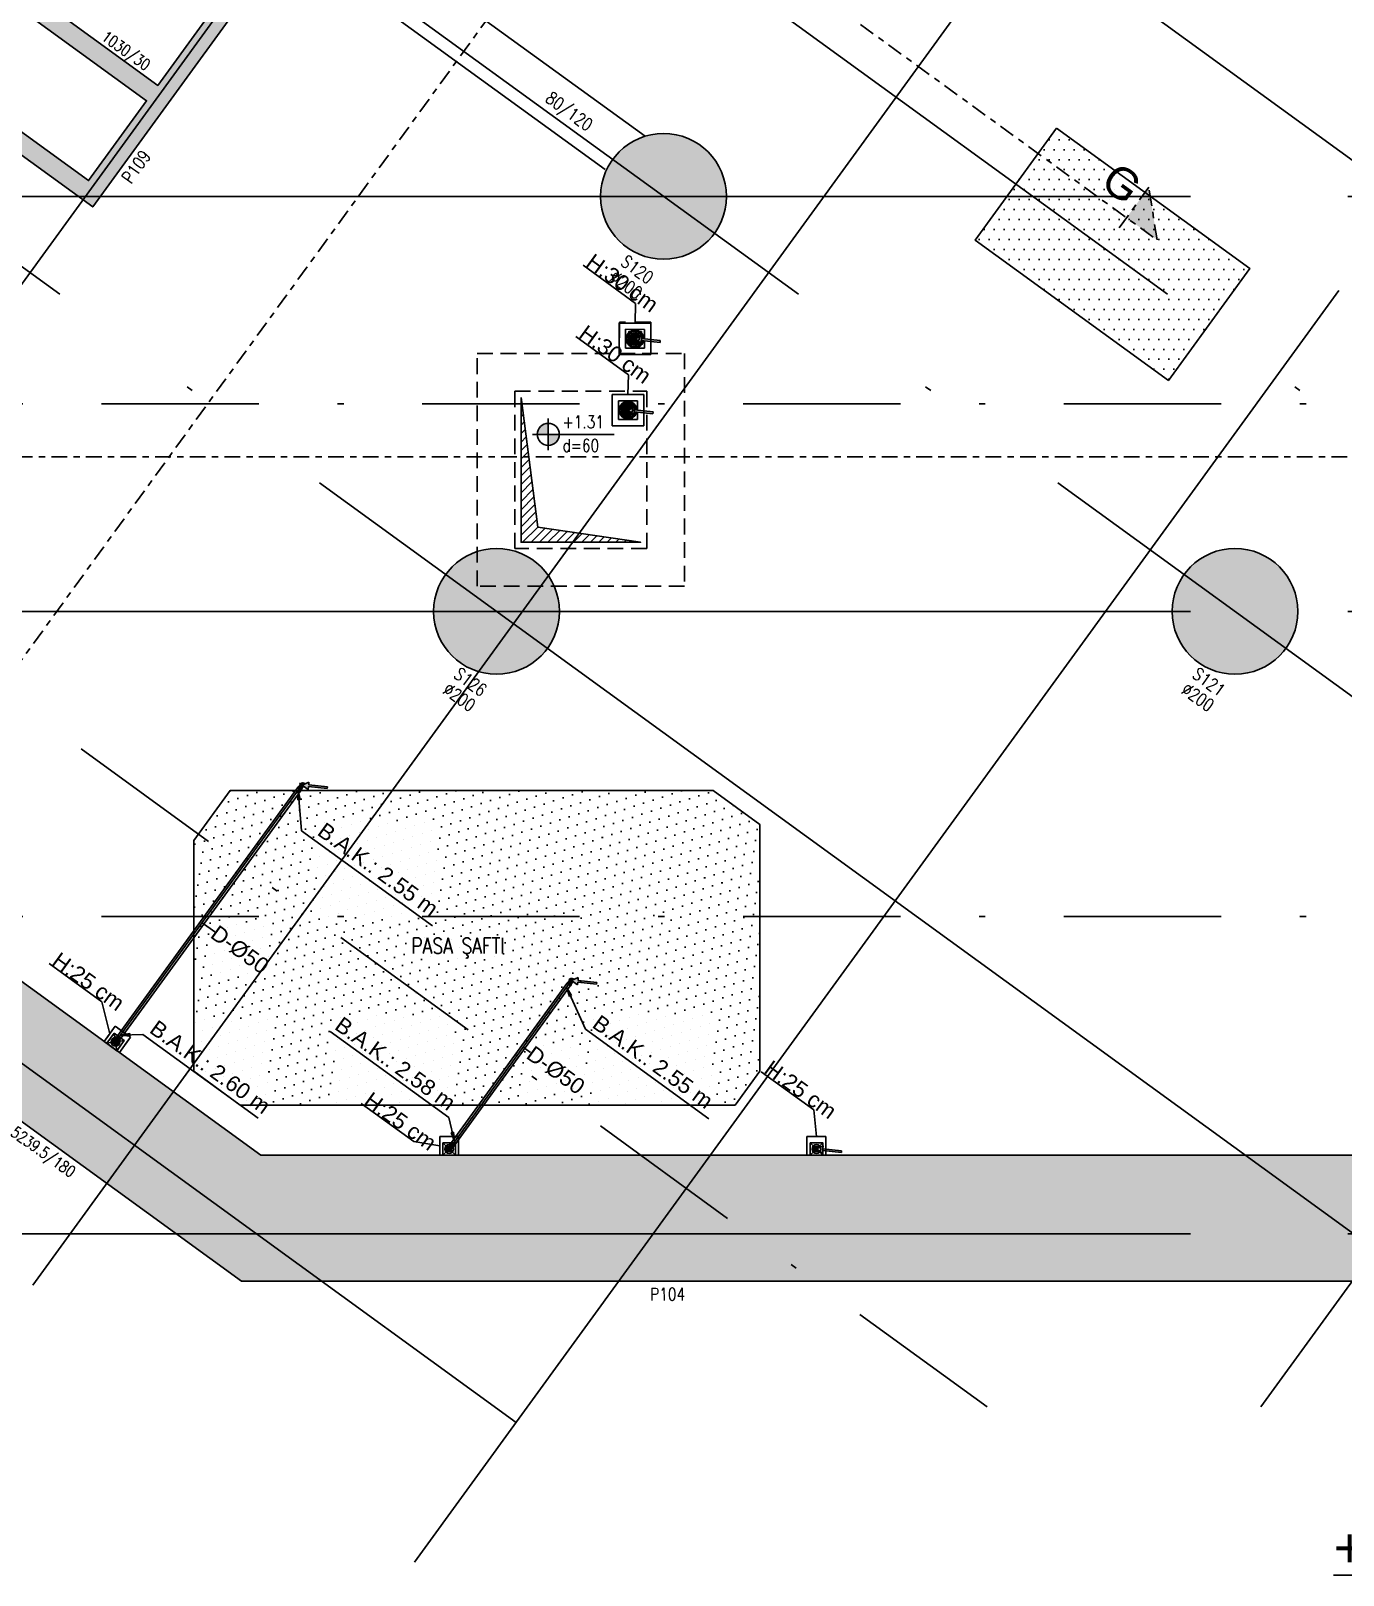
# Model space of a CAD drawing. Header units: millimetres. Extents: x 400408 to 401363, y 4543987 to 4544157.
# Drawn here: x 401027.44 to 401048.3, y 4544085.12 to 4544109.68 of the extents above; entities that cross this region are included whole.
import ezdxf
from ezdxf.enums import TextEntityAlignment as Align

# ---------------------------------------------------------------- set-up
doc = ezdxf.new("R2010")
doc.units = ezdxf.units.MM
for name, pattern in [('AKS', [3, 2.5, -0.25, 0, -0.25]), ('CENTER', [2, 1.25, -0.25, 0.25, -0.25]), ('CIZGI', [0.4, 0.25, -0.15]), ('CONTINU', [0]), ('DASHDOT2', [0.5, 0.25, -0.125, 0, -0.125]), ('HIDDEN', [0.375, 0.25, -0.125])]:
    doc.linetypes.add(name, pattern=pattern)
for name, color, linetype in [('aks prota', 2, 'AKS'), ('altlık_PROTA', 8, 'Continuous'), ('boşluk prota', 2, 'Continuous'), ('boşluk taraması prota', 252, 'Continuous'), ('kesit tarama prota', 252, 'Continuous'), ('kiriş boyutu prota', 6, 'Continuous'), ('kiriş prota', 6, 'Continuous'), ('kolon prota', 1, 'Continuous'), ('kolon tarama prota', 252, 'Continuous'), ('lkolon prota', 4, 'Continuous'), ('lperde prota', 4, 'Continuous'), ('not yazısı prota', 6, 'Continuous'), ('perde prota', 1, 'Continuous'), ('PRT-AL-TUNEL_EKSENI', 14, 'DASHDOT2'), ('PRT-MI-a_fit_drainage', 10, 'Continuous'), ('skesit prota', 7, 'Continuous'), ('st-s_kolon tarama', 252, 'Continuous'), ('st-s_level (kot)', 6, 'Continuous'), ('st-s_levelmark (kot işareti)', 4, 'Continuous'), ('temel prota', 6, 'Continuous'), ('tkesit prota', 7, 'Continuous'), ('tkolon prota', 6, 'Continuous'), ('tperde prota', 6, 'Continuous'), ('tplan prota', 7, 'Continuous')]:
    doc.layers.add(name, color=color, linetype=linetype)
doc.styles.add('AKS', font='romanstw.shx', dxfattribs={"height": 25})
doc.styles.add('Arial', font='Arial.ttf')
doc.styles.add('OLCU', font='romanstw.shx')
doc.styles.add('TKIRIS', font='romanstw.shx')
doc.styles.add('tkolon', font='romanstw.shx')

# ---------------------------------------------------------------- blocks, each defined once
blk = doc.blocks.new('MEKANİK+2.81')
at = {"layer": 'altlık_PROTA'}
for points in [[(49953, -47054), (50050, -47054), (50028, -47016), (50287, -46866), (50272, -46840), (50013, -46990), (49991, -46951), (49932, -47054)], [(50529, -48038), (50627, -48038), (50605, -48000), (50863, -47850), (50848, -47824), (50590, -47974), (50568, -47936), (50509, -48038)], [(49843, -55905), (49941, -55905), (49919, -55867), (50178, -55718), (50163, -55692), (49904, -55841), (49882, -55803), (49823, -55905)], [(55136, -55905), (55233, -55905), (55211, -55867), (55470, -55718), (55455, -55692), (55196, -55841), (55174, -55803), (55115, -55905)], [(59859, -55783), (59956, -55783), (59934, -55745), (60193, -55596), (60178, -55570), (59919, -55719), (59897, -55681), (59838, -55783)], [(49823, -56010), (49905, -56136), (49935, -56111)], [(55115, -56037), (55235, -56129), (55255, -56095)], [(55115, -59067), (55013, -58955), (54988, -58985)], [(49823, -60824), (49953, -60747), (49928, -60716)]]:
    blk.add_hatch(color=256, dxfattribs=at).paths.add_polyline_path(points, flags=0)
for p, q in [((48575, -46592), (49609, -46592)), ((49609, -46592), (49785, -46851)), ((49583, -46998), (49988, -46704)), ((49966, -46844), (49723, -47020)), ((50054, -46966), (49966, -46844)), ((49988, -46704), (50282, -47109)), ((50272, -46840), (50013, -46990)), ((50013, -46990), (50272, -46840)), ((50028, -47016), (50287, -46866)), ((50028, -47016), (50287, -46866)), ((50287, -46866), (50272, -46840)), ((50287, -46866), (50272, -46840)), ((49877, -47403), (49583, -46998)), ((49723, -47020), (49899, -47263)), ((49832, -47120), (49816, -47132)), ((49822, -47140), (49838, -47128)), ((49832, -47054), (49932, -47054)), ((49846, -46943), (49858, -46960)), ((49869, -47094), (49853, -47105)), ((49866, -46954), (49854, -46937)), ((49859, -47113), (49875, -47102)), ((49873, -46980), (49884, -46996)), ((50282, -47109), (49877, -47403)), ((49892, -46990), (49881, -46974)), ((49906, -47067), (49889, -47079)), ((49895, -47087), (49911, -47075)), ((49899, -47016), (49911, -47033)), ((49899, -47263), (50142, -47087)), ((49919, -47027), (49907, -47010)), ((49991, -46951), (49932, -47054)), ((49991, -46951), (49932, -47054)), ((49932, -47154), (49932, -46954)), ((49932, -47054), (50050, -47054)), ((50050, -47054), (49932, -47054)), ((49946, -47080), (49958, -47097)), ((49966, -47091), (49954, -47075)), ((49972, -47117), (49984, -47133)), ((49992, -47127), (49980, -47111)), ((50013, -46990), (49991, -46951)), ((50013, -46990), (49991, -46951)), ((50019, -47164), (50007, -47148)), ((50043, -46967), (50026, -46979)), ((50050, -47054), (50028, -47016)), ((50028, -47016), (50050, -47054)), ((50142, -47087), (50072, -46990)), ((49999, -47154), (50011, -47170)), ((49151, -47576), (50186, -47576)), ((50186, -47576), (50362, -47836)), ((50159, -47983), (50564, -47689)), ((50542, -47828), (50299, -48005)), ((50630, -47950), (50542, -47828)), ((50564, -47689), (50858, -48093)), ((50848, -47824), (50590, -47974)), ((50590, -47974), (50848, -47824)), ((50605, -48000), (50863, -47850)), ((50605, -48000), (50863, -47850)), ((50863, -47850), (50848, -47824)), ((50863, -47850), (50848, -47824)), ((50453, -48387), (50159, -47983)), ((50299, -48005), (50475, -48247)), ((50409, -48104), (50392, -48116)), ((50398, -48124), (50414, -48112)), ((50409, -48038), (50509, -48038)), ((50422, -47928), (50434, -47944)), ((50445, -48078), (50429, -48090)), ((50442, -47938), (50430, -47922)), ((50435, -48098), (50451, -48086)), ((50449, -47964), (50461, -47980)), ((50858, -48093), (50453, -48387)), ((50469, -47974), (50457, -47958)), ((50482, -48051), (50465, -48063)), ((50471, -48071), (50488, -48059)), ((50475, -48001), (50487, -48017)), ((50475, -48247), (50718, -48071)), ((50495, -48011), (50483, -47995)), ((50568, -47936), (50509, -48038)), ((50568, -47936), (50509, -48038)), ((50509, -48138), (50509, -47938)), ((50509, -48038), (50627, -48038)), ((50627, -48038), (50509, -48038)), ((50522, -48065), (50534, -48081)), ((50542, -48075), (50530, -48059)), ((50548, -48101), (50560, -48118)), ((50568, -48112), (50557, -48096)), ((50590, -47974), (50568, -47936)), ((50590, -47974), (50568, -47936)), ((50595, -48148), (50583, -48132)), ((50619, -47952), (50603, -47963)), ((50627, -48038), (50605, -48000)), ((50605, -48000), (50627, -48038)), ((50718, -48071), (50648, -47975)), ((50575, -48138), (50587, -48154)), ((58406, -55304), (59441, -55304)), ((59441, -55304), (59720, -55622)), ((50163, -55692), (49904, -55841)), ((49904, -55841), (50163, -55692)), ((49919, -55867), (50178, -55718)), ((49919, -55867), (50178, -55718)), ((50178, -55718), (50163, -55692)), ((50178, -55718), (50163, -55692)), ((55455, -55692), (55196, -55841)), ((55196, -55841), (55455, -55692)), ((55211, -55867), (55470, -55718)), ((55211, -55867), (55470, -55718)), ((55470, -55718), (55455, -55692)), ((55470, -55718), (55455, -55692)), ((59599, -55710), (59842, -55534)), ((59775, -55953), (59599, -55710)), ((59847, -55728), (59782, -55775)), ((59897, -55681), (59838, -55783)), ((59897, -55681), (59838, -55783)), ((59838, -55833), (59838, -55733)), ((59842, -55534), (60018, -55776)), ((59860, -55746), (59847, -55728)), ((59919, -55719), (59897, -55681)), ((59919, -55719), (59897, -55681)), ((60178, -55570), (59919, -55719)), ((59919, -55719), (60178, -55570)), ((59934, -55745), (60193, -55596)), ((59934, -55745), (60193, -55596)), ((59956, -55783), (59934, -55745)), ((59934, -55745), (59956, -55783)), ((60193, -55596), (60178, -55570)), ((60193, -55596), (60178, -55570)), ((49773, -55905), (49823, -55905)), ((49788, -55964), (49788, -55983)), ((49790, -55983), (49790, -60877)), ((49882, -55803), (49823, -55905)), ((49882, -55803), (49823, -55905)), ((49823, -55955), (49823, -55855)), ((49823, -55905), (49941, -55905)), ((49941, -55905), (49823, -55905)), ((49823, -55964), (49823, -55938)), ((49823, -55983), (49823, -55964)), ((49823, -60877), (49823, -55983)), ((49856, -60877), (49856, -55983)), ((49857, -55983), (49857, -55964)), ((49904, -55841), (49882, -55803)), ((49904, -55841), (49882, -55803)), ((49941, -55905), (49919, -55867)), ((49919, -55867), (49941, -55905)), ((55065, -55905), (55115, -55905)), ((55081, -55964), (55081, -55983)), ((55082, -55983), (55082, -59137)), ((55174, -55803), (55115, -55905)), ((55174, -55803), (55115, -55905)), ((55115, -55955), (55115, -55855)), ((55115, -55905), (55233, -55905)), ((55233, -55905), (55115, -55905)), ((55115, -55964), (55115, -55938)), ((55115, -55983), (55115, -55964)), ((55115, -59137), (55115, -55983)), ((55148, -59137), (55148, -55983)), ((55149, -55983), (55149, -55964)), ((55196, -55841), (55174, -55803)), ((55196, -55841), (55174, -55803)), ((55233, -55905), (55211, -55867)), ((55211, -55867), (55233, -55905)), ((60018, -55776), (59775, -55953)), ((59782, -55775), (59829, -55839)), ((59788, -55783), (59838, -55783)), ((59809, -55799), (59805, -55801)), ((59810, -55798), (59809, -55798)), ((59811, -55809), (59815, -55807)), ((59812, -55756), (59815, -55760)), ((59815, -55760), (59815, -55761)), ((59819, -55791), (59815, -55794)), ((59815, -55807), (59815, -55806)), ((59819, -55766), (59823, -55771)), ((59823, -55754), (59820, -55751)), ((59821, -55802), (59825, -55799)), ((59824, -55755), (59823, -55754)), ((59830, -55783), (59825, -55787)), ((59831, -55765), (59827, -55760)), ((59827, -55776), (59830, -55781)), ((59829, -55839), (59894, -55792)), ((59831, -55795), (59836, -55791)), ((59838, -55775), (59835, -55771)), ((59838, -55783), (59956, -55783)), ((59956, -55783), (59838, -55783)), ((59838, -55791), (59841, -55796)), ((59844, -55773), (59840, -55776)), ((59845, -55802), (59849, -55807)), ((59849, -55791), (59846, -55786)), ((59857, -55801), (59853, -55796)), ((59853, -55812), (59853, -55813)), ((59853, -55813), (59856, -55816)), ((59861, -55807), (59861, -55806)), ((59864, -55810), (59861, -55807)), ((59894, -55792), (59887, -55783)), ((49823, -56010), (49905, -56136)), ((49935, -56111), (49823, -56010)), ((49823, -56010), (50244, -56501)), ((49905, -56136), (49935, -56111)), ((55115, -56037), (55235, -56129)), ((55255, -56095), (55115, -56037)), ((55115, -56037), (55748, -56402)), ((55235, -56129), (55255, -56095)), ((55748, -56402), (58175, -56402)), ((50244, -56501), (52817, -56501)), ((55115, -57212), (55261, -57212)), ((49823, -58611), (50071, -58611)), ((54814, -58813), (52485, -58813)), ((55115, -59067), (54814, -58813)), ((54876, -59141), (55119, -58965)), ((55053, -59384), (54876, -59141)), ((55013, -58955), (54988, -58985)), ((54988, -58985), (55115, -59067)), ((55115, -59067), (55013, -58955)), ((55124, -59159), (55059, -59206)), ((55081, -59137), (55081, -59156)), ((55100, -59186), (55097, -59182)), ((55115, -59156), (55115, -59137)), ((55115, -59166), (55115, -59156)), ((55115, -59265), (55115, -59165)), ((55119, -58965), (55295, -59208)), ((55171, -59224), (55124, -59159)), ((55149, -59156), (55149, -59137)), ((54591, -59451), (54964, -59263)), ((55295, -59208), (55053, -59384)), ((55059, -59206), (55106, -59271)), ((55065, -59215), (55165, -59215)), ((55086, -59230), (55082, -59233)), ((55087, -59229), (55086, -59230)), ((55088, -59241), (55092, -59238)), ((55089, -59188), (55092, -59191)), ((55092, -59191), (55093, -59192)), ((55097, -59222), (55092, -59225)), ((55092, -59238), (55093, -59237)), ((55097, -59198), (55100, -59202)), ((55098, -59234), (55102, -59230)), ((55101, -59186), (55100, -59186)), ((55107, -59214), (55102, -59218)), ((55104, -59208), (55107, -59213)), ((55108, -59196), (55105, -59192)), ((55106, -59271), (55171, -59224)), ((55108, -59226), (55113, -59223)), ((55116, -59207), (55112, -59202)), ((55115, -59223), (55118, -59228)), ((55122, -59204), (55117, -59207)), ((55122, -59233), (55126, -59238)), ((55123, -59215), (55128, -59212)), ((55126, -59222), (55123, -59217)), ((55132, -59196), (55128, -59199)), ((55130, -59243), (55130, -59244)), ((55130, -59244), (55133, -59248)), ((55134, -59232), (55131, -59228)), ((55134, -59208), (55138, -59204)), ((55142, -59189), (55138, -59192)), ((55138, -59192), (55138, -59192)), ((55138, -59238), (55138, -59237)), ((55141, -59242), (55138, -59238)), ((55144, -59200), (55148, -59197)), ((55144, -59200), (55144, -59200)), ((53556, -59451), (54591, -59451)), ((48237, -60568), (49272, -60568)), ((49272, -60568), (49673, -60905)), ((49823, -60824), (50104, -60602)), ((50104, -60602), (52370, -60602)), ((49673, -61055), (49673, -60755)), ((49673, -60755), (49973, -60755)), ((49788, -60877), (49788, -60896)), ((49928, -60716), (49823, -60824)), ((49823, -60824), (49953, -60747)), ((49823, -60896), (49823, -60877)), ((49823, -60916), (49823, -60896)), ((49857, -60896), (49857, -60877)), ((49953, -60747), (49928, -60716)), ((49973, -60755), (49973, -61055)), ((49973, -61055), (49673, -61055)), ((49773, -60955), (49873, -60955)), ((49863, -60915), (49783, -60915)), ((49783, -60915), (49783, -60995)), ((49783, -60995), (49863, -60995)), ((49790, -60950), (49786, -60950)), ((49786, -60960), (49790, -60960)), ((49791, -60950), (49790, -60950)), ((49790, -60960), (49791, -60960)), ((49803, -60950), (49798, -60950)), ((49798, -60960), (49803, -60960)), ((49816, -60950), (49810, -60950)), ((49810, -60960), (49816, -60960)), ((49818, -60918), (49818, -60923)), ((49818, -60923), (49818, -60924)), ((49818, -60930), (49818, -60936)), ((49818, -60943), (49818, -60949)), ((49818, -60961), (49818, -60968)), ((49818, -60975), (49818, -60980)), ((49818, -60987), (49818, -60988)), ((49818, -60988), (49818, -60992)), ((49823, -61005), (49823, -60905)), ((49828, -60923), (49828, -60918)), ((49828, -60924), (49828, -60923)), ((49828, -60936), (49828, -60930)), ((49828, -60949), (49828, -60943)), ((49828, -60968), (49828, -60961)), ((49828, -60980), (49828, -60975)), ((49828, -60988), (49828, -60987)), ((49828, -60992), (49828, -60988)), ((49835, -60950), (49829, -60950)), ((49829, -60960), (49835, -60960)), ((49847, -60950), (49842, -60950)), ((49842, -60960), (49847, -60960)), ((49855, -60950), (49854, -60950)), ((49854, -60960), (49855, -60960)), ((49860, -60950), (49855, -60950)), ((49855, -60960), (49860, -60960)), ((49863, -60995), (49863, -60915))]:
    blk.add_line(p, q, dxfattribs=at)
at = {"layer": 'altlık_PROTA', "flags": 128}
for points in [[(49793, -55905), (49793, -55905), (49793, -55905), (49793, -55906), (49793, -55906), (49793, -55906), (49793, -55907), (49793, -55908), (49793, -55908), (49793, -55909), (49793, -55910), (49793, -55911), (49793, -55912), (49793, -55913), (49793, -55914), (49793, -55916), (49793, -55917), (49793, -55918)], [(49793, -55918), (49793, -55920), (49793, -55922), (49793, -55923), (49793, -55925), (49793, -55927), (49793, -55929), (49793, -55931), (49793, -55932), (49793, -55935), (49793, -55937), (49793, -55939), (49793, -55941), (49793, -55943), (49793, -55945), (49793, -55948), (49793, -55950), (49793, -55952), (49793, -55954), (49793, -55957), (49793, -55959), (49793, -55962), (49793, -55964), (49793, -55964)], [(49853, -55918), (49853, -55917), (49853, -55916), (49853, -55914), (49853, -55913), (49853, -55912), (49853, -55911), (49853, -55910), (49853, -55909), (49853, -55908), (49853, -55908), (49853, -55907), (49853, -55906), (49853, -55906), (49853, -55906), (49853, -55905), (49853, -55905), (49853, -55905)], [(49853, -55964), (49853, -55962), (49853, -55959), (49853, -55957), (49853, -55955), (49853, -55952), (49853, -55950), (49853, -55948), (49853, -55945), (49853, -55943), (49853, -55941), (49853, -55939), (49853, -55937), (49853, -55935), (49853, -55933), (49853, -55931), (49853, -55929), (49853, -55927), (49853, -55925), (49853, -55923), (49853, -55922), (49853, -55920), (49853, -55918)], [(55085, -55905), (55085, -55905), (55085, -55905), (55085, -55906), (55085, -55906), (55085, -55906), (55085, -55907), (55085, -55908), (55085, -55908), (55085, -55909), (55085, -55910), (55085, -55911), (55085, -55912), (55085, -55913), (55085, -55914), (55085, -55916), (55085, -55917), (55085, -55918)], [(55085, -55918), (55085, -55920), (55085, -55922), (55085, -55923), (55085, -55925), (55085, -55927), (55085, -55929), (55085, -55931), (55085, -55932), (55085, -55935), (55085, -55937), (55085, -55939), (55085, -55941), (55085, -55943), (55085, -55945), (55085, -55948), (55085, -55950), (55085, -55952), (55085, -55954), (55085, -55957), (55085, -55959), (55085, -55962), (55085, -55964), (55085, -55964)], [(55145, -55918), (55145, -55917), (55145, -55916), (55145, -55914), (55145, -55913), (55145, -55912), (55145, -55911), (55145, -55910), (55145, -55909), (55145, -55908), (55145, -55908), (55145, -55907), (55145, -55906), (55145, -55906), (55145, -55906), (55145, -55905), (55145, -55905), (55145, -55905)], [(55145, -55964), (55145, -55962), (55145, -55959), (55145, -55957), (55145, -55955), (55145, -55952), (55145, -55950), (55145, -55948), (55145, -55945), (55145, -55943), (55145, -55941), (55145, -55939), (55145, -55937), (55145, -55935), (55145, -55933), (55145, -55931), (55145, -55929), (55145, -55927), (55145, -55925), (55145, -55923), (55145, -55922), (55145, -55920), (55145, -55918)], [(55085, -59187), (55085, -59186), (55085, -59183), (55085, -59181), (55085, -59179), (55085, -59177), (55085, -59175), (55085, -59173), (55085, -59170), (55085, -59168), (55085, -59166), (55085, -59163), (55085, -59161), (55085, -59159), (55085, -59156), (55085, -59156)], [(55145, -59156), (55145, -59158), (55145, -59161), (55145, -59163), (55145, -59166), (55145, -59168), (55145, -59170), (55145, -59172), (55145, -59175), (55145, -59177), (55145, -59179), (55145, -59181), (55145, -59183), (55145, -59186), (55145, -59188)], [(55085, -59199), (55085, -59197), (55085, -59195), (55085, -59193), (55085, -59191), (55085, -59190), (55085, -59188), (55085, -59187)], [(55085, -59215), (55085, -59215), (55085, -59215), (55085, -59214), (55085, -59214), (55085, -59214), (55085, -59213), (55085, -59213), (55085, -59212), (55085, -59211), (55085, -59210), (55085, -59209), (55085, -59208), (55085, -59207), (55085, -59206)], [(55115, -59245), (55114, -59245), (55113, -59245), (55112, -59245), (55110, -59245), (55109, -59244), (55108, -59244), (55107, -59244), (55106, -59243), (55105, -59243), (55103, -59243), (55102, -59242), (55101, -59242), (55100, -59241), (55099, -59240), (55098, -59240), (55097, -59239), (55096, -59238), (55095, -59238), (55094, -59237), (55094, -59236), (55093, -59235), (55092, -59234), (55091, -59233), (55090, -59232), (55090, -59231), (55089, -59230), (55089, -59229), (55088, -59228), (55087, -59227), (55087, -59226), (55087, -59225), (55086, -59224), (55086, -59222), (55086, -59221), (55085, -59220), (55085, -59219), (55085, -59218), (55085, -59216), (55085, -59215), (55085, -59215)], [(55145, -59216), (55145, -59217), (55145, -59218), (55145, -59220), (55145, -59221), (55144, -59222), (55144, -59223), (55144, -59224), (55143, -59225), (55143, -59227), (55142, -59228), (55142, -59229), (55141, -59230), (55141, -59231), (55140, -59232), (55139, -59233), (55139, -59234), (55138, -59235), (55137, -59236), (55136, -59236), (55135, -59237), (55134, -59238), (55133, -59239), (55132, -59240), (55131, -59240), (55130, -59241), (55129, -59241), (55128, -59242), (55127, -59243), (55126, -59243), (55125, -59243), (55124, -59244), (55123, -59244), (55121, -59244), (55120, -59245), (55119, -59245), (55118, -59245), (55117, -59245), (55115, -59245), (55115, -59245)], [(55145, -59188), (55145, -59190), (55145, -59191), (55145, -59193), (55145, -59195), (55145, -59197), (55145, -59198)], [(55145, -59206), (55145, -59207), (55145, -59208), (55145, -59209), (55145, -59210), (55145, -59211), (55145, -59212), (55145, -59213), (55145, -59213), (55145, -59214), (55145, -59214), (55145, -59214), (55145, -59215), (55145, -59215), (55145, -59215)], [(49793, -60915), (49793, -60913), (49793, -60911), (49793, -60908), (49793, -60906), (49793, -60904), (49793, -60901), (49793, -60899), (49793, -60897), (49793, -60896)], [(49853, -60896), (49853, -60899), (49853, -60901), (49853, -60904), (49853, -60906), (49853, -60908), (49853, -60911), (49853, -60913), (49853, -60915)], [(49793, -60939), (49793, -60937), (49793, -60935), (49793, -60934), (49793, -60932), (49793, -60930), (49793, -60928), (49793, -60926), (49793, -60924), (49793, -60922), (49793, -60920), (49793, -60917), (49793, -60915)], [(49793, -60955), (49793, -60955), (49793, -60955), (49793, -60955), (49793, -60954), (49793, -60954), (49793, -60954), (49793, -60953), (49793, -60952), (49793, -60951), (49793, -60951), (49793, -60950), (49793, -60949), (49793, -60947), (49793, -60946)], [(49823, -60985), (49821, -60985), (49820, -60985), (49819, -60985), (49818, -60985), (49817, -60985), (49815, -60985), (49814, -60984), (49813, -60984), (49812, -60983), (49811, -60983), (49810, -60983), (49809, -60982), (49808, -60981), (49807, -60981), (49806, -60980), (49805, -60979), (49804, -60979), (49803, -60978), (49802, -60977), (49801, -60976), (49800, -60975), (49799, -60974), (49799, -60973), (49798, -60973), (49797, -60972), (49797, -60970), (49796, -60969), (49796, -60968), (49795, -60967), (49795, -60966), (49794, -60965), (49794, -60964), (49793, -60963), (49793, -60962), (49793, -60960), (49793, -60959), (49793, -60958), (49793, -60957), (49793, -60956), (49793, -60955)], [(49853, -60956), (49853, -60958), (49853, -60959), (49852, -60960), (49852, -60961), (49852, -60962), (49852, -60964), (49851, -60965), (49851, -60966), (49850, -60967), (49850, -60968), (49849, -60969), (49849, -60970), (49848, -60971), (49848, -60972), (49847, -60973), (49846, -60974), (49845, -60975), (49845, -60976), (49844, -60977), (49843, -60978), (49842, -60978), (49841, -60979), (49840, -60980), (49839, -60981), (49838, -60981), (49837, -60982), (49836, -60982), (49835, -60983), (49834, -60983), (49832, -60984), (49831, -60984), (49830, -60984), (49829, -60985), (49828, -60985), (49827, -60985), (49825, -60985), (49824, -60985), (49823, -60985), (49823, -60985)], [(49853, -60915), (49853, -60917), (49853, -60920), (49853, -60922), (49853, -60924), (49853, -60926), (49853, -60928), (49853, -60930), (49853, -60932), (49853, -60934), (49853, -60935), (49853, -60937), (49853, -60939)], [(49853, -60946), (49853, -60947), (49853, -60948), (49853, -60950), (49853, -60951), (49853, -60951), (49853, -60952), (49853, -60953), (49853, -60954), (49853, -60954), (49853, -60954), (49853, -60955), (49853, -60955), (49853, -60955), (49853, -60955)]]:
    blk.add_lwpolyline(points, dxfattribs=at)
at = {"layer": 'altlık_PROTA'}
for centre, radius, start, end in [((49932, -47054), 140, 128.0467, 213.9533), ((49932, -47054), 120, 128.388, 213.612), ((49932, -47054), 140, 218.0467, 303.9533), ((49932, -47054), 95, 129.017, 212.983), ((49932, -47054), 120, 218.388, 303.612), ((49932, -47054), 140, 38.0467, 123.9533), ((49932, -47054), 75, 129.8226, 212.1774), ((49932, -47054), 95, 219.017, 302.983), ((49932, -47054), 120, 38.388, 123.612), ((49932, -47054), 59, 60, 180), ((49932, -47054), 59, 180, 0), ((49932, -47054), 75, 219.8226, 302.1774), ((49932, -47054), 95, 60, 122.983), ((49932, -47054), 50, 131.7392, 210.2608), ((49932, -47054), 75, 60.002, 122.1774), ((49932, -47054), 50, 221.7392, 300.2608), ((49932, -47054), 30, 135.5941, 206.4059), ((49932, -47083), 29.5, 90, 270), ((49932, -47054), 50, 60.0057, 120.2608), ((49932, -47054), 30, 225.5941, 296.4059), ((49932, -47054), 30, 60.0024, 116.4059), ((49932, -47024), 29.5, 27.1261, 90), ((49932, -47054), 30, 315.5941, 358.0812), ((49932, -47054), 50, 311.7392, 359.9908), ((49932, -47054), 75, 309.8226, 359.9908), ((49932, -47054), 95, 309.017, 359.9908), ((49932, -47054), 120, 308.388, 22.7871), ((49932, -47054), 140, 308.0467, 23.8173), ((50509, -48038), 140, 128.0467, 213.9533), ((50509, -48038), 120, 128.388, 213.612), ((50509, -48038), 140, 218.0467, 303.9533), ((50509, -48038), 95, 129.017, 212.983), ((50509, -48038), 120, 218.388, 303.612), ((50509, -48038), 140, 38.0467, 123.9533), ((50509, -48038), 75, 129.8226, 212.1774), ((50509, -48038), 95, 219.017, 302.983), ((50509, -48038), 120, 38.388, 123.612), ((50509, -48038), 59, 60, 180), ((50509, -48038), 59, 180, 0), ((50509, -48038), 75, 219.8226, 302.1774), ((50509, -48038), 95, 60, 122.983), ((50509, -48038), 50, 131.7392, 210.2608), ((50509, -48038), 75, 60.002, 122.1774), ((50509, -48038), 50, 221.7392, 300.2608), ((50509, -48038), 30, 135.5941, 206.4059), ((50509, -48067), 29.5, 90, 270), ((50509, -48038), 50, 60.0057, 120.2608), ((50509, -48038), 30, 225.5941, 296.4059), ((50509, -48038), 30, 60.0024, 116.4059), ((50509, -48008), 29.5, 27.1261, 90), ((50509, -48038), 30, 315.5941, 358.0812), ((50509, -48038), 50, 311.7392, 359.9908), ((50509, -48038), 75, 309.8226, 359.9908), ((50509, -48038), 95, 309.017, 359.9908), ((50509, -48038), 120, 308.388, 22.7871), ((50509, -48038), 140, 308.0467, 23.8173), ((59838, -55783), 37.3, 60.0116, 118.3033), ((49823, -55905), 34.3, 90, 208.0819), ((49823, -55905), 33, 59.8226, 180), ((49823, -55905), 33, 180, 0), ((49823, -55905), 30.2, 90, 184.5868), ((49823, -55922), 16.5, 90, 270), ((49823, -55905), 34.3, 60, 90), ((49823, -55889), 16.5, 30, 90), ((49823, -55905), 30.2, 60.004, 90), ((49823, -55905), 30.2, 350, 0.0078), ((49823, -55905), 34.3, 331.9253, 0), ((55115, -55905), 34.3, 90, 208.0819), ((55115, -55905), 33, 59.8226, 180), ((55115, -55905), 33, 180, 0), ((55115, -55905), 30.2, 90, 184.5868), ((55115, -55922), 16.5, 90, 270), ((55115, -55905), 34.3, 60, 90), ((55115, -55889), 16.5, 30, 90), ((55115, -55905), 30.2, 60.004, 90), ((55115, -55905), 34.3, 331.9253, 0), ((55115, -55905), 30.2, 350, 0.0078), ((59838, -55783), 37.3, 133.6967, 208.3033), ((59838, -55783), 33, 59.8226, 180), ((59838, -55783), 33, 180, 0), ((59838, -55783), 32, 134.9893, 207.0107), ((59838, -55783), 37.3, 223.6967, 298.3033), ((59838, -55783), 25.3, 137.3831, 204.6169), ((59838, -55783), 32, 224.9893, 297.0107), ((59838, -55783), 20, 140.4775, 201.5225), ((59838, -55783), 25.3, 227.3831, 294.6169), ((59838, -55800), 16.5, 90, 270), ((59838, -55783), 32, 60.0056, 117.0107), ((59838, -55783), 13.3, 148.0243, 193.9757), ((59838, -55783), 20, 230.4775, 291.5225), ((59838, -55783), 25.3, 60.8299, 114.6169), ((59838, -55783), 8, 164.6822, 177.3178), ((59838, -55783), 20, 62.6865, 111.5225), ((59838, -55783), 13.3, 238.0243, 283.9757), ((59838, -55783), 13.3, 60.0072, 103.9757), ((59838, -55783), 8, 254.6822, 267.3178), ((59838, -55767), 16.5, 30, 90), ((59838, -55783), 8, 74.6822, 87.3178), ((59838, -55783), 8, 344.6822, 357.3178), ((59838, -55783), 13.3, 328.0243, 359.9926), ((59838, -55783), 20, 320.4775, 357.1045), ((59838, -55783), 25.3, 317.3831, 357.7234), ((59838, -55783), 32, 314.9893, 358.2021), ((59838, -55783), 37.3, 313.6967, 358.4607), ((55115, -59215), 34.3, 90, 270), ((55115, -59215), 33, 0, 180), ((55115, -59215), 37.3, 43.6967, 118.3033), ((55115, -59215), 32, 44.9893, 117.0107), ((55115, -59215), 34.3, 270, 90), ((55115, -59198), 16.5, 270, 90), ((55115, -59215), 37.3, 133.6967, 208.3033), ((55115, -59215), 33, 180, 0), ((55115, -59215), 32, 134.9893, 207.0107), ((55115, -59215), 37.3, 223.6967, 298.3033), ((55115, -59215), 25.3, 137.3831, 204.6169), ((55115, -59215), 32, 224.9893, 297.0107), ((55115, -59215), 20, 140.4775, 201.5225), ((55115, -59215), 25.3, 227.3831, 294.6169), ((55115, -59231), 16.5, 90, 270), ((55115, -59215), 13.3, 148.0243, 193.9757), ((55115, -59215), 20, 230.4775, 291.5225), ((55115, -59215), 25.3, 47.3831, 114.6169), ((55115, -59215), 8, 164.6822, 177.3178), ((55115, -59215), 20, 50.4775, 111.5225), ((55115, -59215), 13.3, 238.0243, 283.9757), ((55115, -59215), 13.3, 58.0243, 103.9757), ((55115, -59215), 8, 254.6822, 267.3178), ((55115, -59215), 8, 74.6822, 87.3178), ((55115, -59215), 8, 344.6822, 357.3178), ((55115, -59215), 13.3, 328.0243, 13.9757), ((55115, -59215), 20, 320.4775, 21.5225), ((55115, -59215), 25.3, 317.3831, 24.6169), ((55115, -59215), 32, 314.9893, 27.0107), ((55115, -59215), 37.3, 313.6967, 28.3033), ((49823, -60955), 37.3, 97.6967, 172.3033), ((49823, -60955), 37.3, 187.6967, 262.3033), ((49823, -60955), 34.3, 90, 270), ((49823, -60955), 33, 0, 180), ((49823, -60955), 33, 180, 0), ((49823, -60955), 32, 98.9893, 171.0107), ((49823, -60955), 32, 188.9893, 261.0107), ((49823, -60955), 25.3, 101.3831, 168.6169), ((49823, -60955), 25.3, 191.3831, 258.6169), ((49823, -60955), 20, 104.4775, 165.5225), ((49823, -60955), 20, 194.4775, 255.5225), ((49823, -60972), 16.5, 90, 270), ((49823, -60955), 13.3, 112.0243, 157.9757), ((49823, -60955), 13.3, 202.0243, 247.9757), ((49823, -60955), 8, 128.6822, 141.3178), ((49823, -60955), 8, 218.6822, 231.3178), ((49823, -60955), 34.3, 270, 90), ((49823, -60939), 16.5, 270, 90), ((49823, -60955), 37.3, 7.6967, 82.3033), ((49823, -60955), 32, 8.9893, 81.0107), ((49823, -60955), 25.3, 11.3831, 78.6169), ((49823, -60955), 20, 14.4775, 75.5225), ((49823, -60955), 13.3, 22.0243, 67.9757), ((49823, -60955), 8, 38.6822, 51.3178), ((49823, -60955), 37.3, 277.6967, 352.3033), ((49823, -60955), 13.3, 292.0243, 337.9757), ((49823, -60955), 8, 308.6822, 321.3178), ((49823, -60955), 25.3, 281.3831, 348.6169), ((49823, -60955), 20, 284.4775, 345.5225), ((49823, -60955), 32, 278.9893, 351.0107)]:
    blk.add_arc(centre, radius, start, end, dxfattribs=at)
for centre, major_axis, start_param, end_param in [((49823, -55983), (34.3, 0), 1.570796, 3.403392), ((49823, -55964), (34.3, 0), 1.570796, 3.141593), ((49823, -55983), (33, 0), 2.680781, 3.141593), ((49823, -55983), (34.3, 0), 3.403392, 4.712389), ((49823, -55964), (34.3, 0), 0, 1.570796), ((49823, -55983), (34.3, 0), 6.021386, 7.853982), ((49823, -55983), (34.3, 0), 4.712389, 6.021386), ((49823, -55983), (33, 0), 0, 0.460812), ((55115, -55983), (34.3, 0), 1.570796, 3.403392), ((55115, -55964), (34.3, 0), 1.570796, 3.141593), ((55115, -55983), (33, 0), 2.680781, 3.141593), ((55115, -55983), (34.3, 0), 3.403392, 4.712389), ((55115, -55964), (34.3, 0), 0, 1.570796), ((55115, -55983), (34.3, 0), 6.021386, 7.853982), ((55115, -55983), (34.3, 0), 4.712389, 6.021386), ((55115, -55983), (33, 0), 0, 0.460812), ((55115, -59156), (-34.3, 0), 4.712389, 6.806784), ((55115, -59137), (34.3, 0), 1.570796, 3.141593), ((55115, -59137), (33, 0), 2.680781, 3.141593), ((55115, -59137), (33, 0), 3.403392, 4.712389), ((55115, -59156), (30.2, 0), 1.919862, 3.316126), ((55115, -59137), (33, 0), 4.712389, 6.021386), ((55115, -59137), (34.3, 0), 0, 1.570796), ((55115, -59156), (34.3, 0), 5.759587, 7.853982), ((55115, -59156), (30.2, 0), 6.108652, 7.504916), ((55115, -59137), (33, 0), 0, 0.460812), ((49823, -60896), (34.3, 0), 1.570796, 3.665191), ((49823, -60877), (-34.3, 0), 4.712389, 6.283185), ((49823, -60877), (33, 0), 2.680781, 3.141593), ((49823, -60896), (-30.2, 0), 5.061455, 6.457718), ((49823, -60877), (33, 0), 3.403392, 4.712389), ((49823, -60877), (-34.3, 0), 3.141593, 4.712389), ((49823, -60877), (33, 0), 4.712389, 6.021386), ((49823, -60896), (-34.3, 0), 2.617994, 4.712389), ((49823, -60896), (-30.2, 0), 2.96706, 4.363323), ((49823, -60877), (33, 0), 0, 0.460812)]:
    blk.add_ellipse(centre, major_axis=major_axis, ratio=0.01, start_param=start_param, end_param=end_param, dxfattribs=at)
at = {"layer": 'altlık_PROTA', "style": 'Arial'}
for s, p in [('H:30 cm', (48598, -46579)), ('H:30 cm', (49174, -47563)), ('H:25 cm', (58430, -55291)), ('B.A.K.: 2.55 m', (50462, -56406)), ('B.A.K.: 2.55 m', (55796, -56314)), ('D-Ø50', (55236, -57327)), ('D-Ø50', (50046, -58727)), ('B.A.K.: 2.58 m', (52500, -58743)), ('H:25 cm', (53579, -59438)), ('H:25 cm', (48261, -60555)), ('B.A.K.: 2.60 m', (50151, -60517))]:
    blk.add_text(s, height=250, dxfattribs=at).set_placement(p)
blk = doc.blocks.new('PLAN_KOT')
at = {"layer": 'st-s_levelmark (kot işareti)'}
h = blk.add_hatch(color=256, dxfattribs=at)
h.paths.add_polyline_path([(0, 17.5, 0.414214), (-17.5, 0), (0, 0)])
h.paths.add_polyline_path([(17.5, 0), (0, 0), (0, -17.5, 0.414214)])
for p, q in [((0, 25), (0, -25)), ((105, 0), (-25, 0))]:
    blk.add_line(p, q, dxfattribs=at)
blk.add_circle((0, 0), 17.5, dxfattribs=at)
at = {"layer": 'st-s_level (kot)', "color": 6, "style": 'OLCU', "width": 0.8}
for tag, p in [('KOT', (22.7, 9.8)), ('DÖŞEME_KALINLIĞI', (22.7, -27.6))]:
    blk.add_attdef(tag, p, '', height=20, dxfattribs=at)
blk = doc.blocks.new('YER SUZGECI_20x20')
at = {"color": 2}
blk.add_lwpolyline([(-20, 0), (0, 0), (0, 20), (-20, 20)], close=True, dxfattribs=at)
for points in [[(0, 20), (-20, 0)], [(-20, 20), (0, 0)]]:
    blk.add_lwpolyline(points, dxfattribs=at)
blk.add_circle((-10, 10), 7, dxfattribs=at)

msp = doc.modelspace()

# ---------------------------------------------------------------- hatches: boundary and pattern name
at = {"layer": 'boşluk taraması prota', "ltscale": 2}
h = msp.add_hatch(dxfattribs=at)
h.set_pattern_fill('ANSI31', color=256, scale=0.03, style=0)
h.set_pattern_definition([(45, (400333.01036, 4543690.26019), (-0.067351921, 0.067351921), [])])
h.paths.add_polyline_path([(401035.235, 4544103.848), (401035.501, 4544101.785), (401037.135, 4544101.548), (401035.235, 4544101.548)])
at = {"layer": 'kesit tarama prota'}
h = msp.add_hatch(color=256, dxfattribs=at)
h.dxf.hatch_style = 1
h.paths.add_polyline_path([(401045.213, 4544107.194), (401045.346, 4544106.356), (401044.861, 4544106.709)])
at = {"layer": 'kolon tarama prota'}
h = msp.add_hatch(color=256, dxfattribs=at)
h.dxf.hatch_style = 1
h.paths.add_polyline_path([(401031.098, 4544091.798), (401018.362, 4544101.048), (401005.161, 4544101.048), (401005.161, 4544110.643), (400991.077, 4544120.876), (401014.059, 4544152.508), (401097.619, 4544091.798), (401069.952, 4544091.798), (401073.028, 4544089.563), (401073.708, 4544089.563), (401073.385, 4544089.798), (401103.435, 4544089.798), (401013.499, 4544155.14), (400988.401, 4544120.595), (401003.461, 4544109.653), (401003.461, 4544099.348), (401017.639, 4544099.348), (401030.789, 4544089.798), (401060.829, 4544089.798), (401061.152, 4544089.563), (401061.833, 4544089.563), (401058.757, 4544091.798), (401055.594, 4544091.798), (401055.594, 4544094.598), (401052.974, 4544094.598), (401052.974, 4544094.298), (401055.294, 4544094.298), (401055.294, 4544091.798)])
h = msp.add_hatch(color=256, dxfattribs=at)
h.dxf.hatch_style = 1
h.paths.add_polyline_path([(401031.993, 4544111.791), (401028.425, 4544106.879), (401026.18, 4544108.511), (401024.987, 4544106.869), (401018.899, 4544111.292), (401022.926, 4544116.833), (401024.105, 4544115.976), (401024.84, 4544116.988)])
h.paths.add_polyline_path([(401031.574, 4544111.724), (401024.906, 4544116.569), (401024.171, 4544115.557), (401022.992, 4544116.414), (401021.611, 4544114.513), (401029.458, 4544108.812)], flags=16)
h.paths.add_polyline_path([(401021.434, 4544114.27), (401029.282, 4544108.569), (401028.359, 4544107.298), (401026.113, 4544108.93), (401024.92, 4544107.288), (401019.318, 4544111.358)], flags=16)
h = msp.add_hatch(color=256, dxfattribs=at)
h.dxf.hatch_style = 1
edge = h.paths.add_edge_path()
edge.add_arc((401037.5, 4544107.048), 1, 0, 360)
h = msp.add_hatch(dxfattribs=at)
h.set_pattern_fill('DOTS', color=2, scale=0.1)
h.set_pattern_definition([(0, (400251.06962, 4543680.43519), (0.079375, 0.15875), [0, -0.15875])])
h.paths.add_polyline_path([(401046.821, 4544105.9), (401043.751, 4544108.14), (401042.456, 4544106.357), (401045.525, 4544104.117)])
h = msp.add_hatch(color=256, dxfattribs=at)
h.dxf.hatch_style = 1
edge = h.paths.add_edge_path()
edge.add_arc((401034.845, 4544100.448), 1, 0, 360)
h = msp.add_hatch(color=256, dxfattribs=at)
h.dxf.hatch_style = 1
edge = h.paths.add_edge_path()
edge.add_arc((401046.584, 4544100.448), 1, 0, 360)
at = {"layer": 'st-s_kolon tarama', "ltscale": 0.001}
h = msp.add_hatch(dxfattribs=at)
h.set_pattern_fill('DOTS', color=253, scale=0.1, angle=54.0078)
h.set_pattern_definition([(198.00783, (401029.60161, 4544137.66555), (-0.02640967, -0.17551206), [0, -0.15875])])
h.paths.add_polyline_path([(401030.03, 4544096.802), (401030.608, 4544097.598), (401038.289, 4544097.598), (401039.03, 4544097.06), (401039.03, 4544093.137), (401038.639, 4544092.598), (401030.771, 4544092.598), (401030.03, 4544093.137)])

# ---------------------------------------------------------------- linework, layer by layer
at = {"layer": 'aks prota', "ltscale": 10}
for p, q in [((401075.734, 4544087.798), (401000.23, 4544142.655)), ((401069.865, 4544087.798), (400998.202, 4544139.864)), ((401063.995, 4544087.798), (400996.175, 4544137.072)), ((401019.788, 4544095.319), (401047.238, 4544133.1)), ((401052.256, 4544087.798), (400992.119, 4544131.49)), ((401027.474, 4544089.735), (401054.923, 4544127.516)), ((401035.158, 4544087.551), (400986.094, 4544123.198)), ((401033.541, 4544085.326), (401060.991, 4544123.107)), ((401046.993, 4544087.798), (401068.62, 4544117.565)), ((401106.078, 4544107.048), (400982.665, 4544107.048)), ((401106.078, 4544100.448), (400982.665, 4544100.448)), ((401106.078, 4544090.548), (400982.665, 4544090.548))]:
    msp.add_line(p, q, dxfattribs=at)
at = {"layer": 'boşluk prota', "ltscale": 0.05}
msp.add_lwpolyline([(401035.235, 4544103.848), (401035.501, 4544101.785), (401037.135, 4544101.548), (401035.235, 4544101.548)], close=True, dxfattribs=at)
at = {"layer": 'kiriş prota'}
for points in [[(401037.205, 4544108.004), (401032.239, 4544111.612), (401035.589, 4544116.223), (401035.104, 4544116.576), (401031.754, 4544111.965), (401024.799, 4544117.017)], [(401031.523, 4544111.143), (401036.573, 4544107.474)], [(401038.639, 4544092.598), (401030.771, 4544092.598), (401030.03, 4544093.137), (401030.03, 4544096.802), (401030.608, 4544097.598), (401038.289, 4544097.598), (401039.03, 4544097.06), (401039.03, 4544093.137), (401038.639, 4544092.598)]]:
    msp.add_lwpolyline(points, dxfattribs=at)
at = {"layer": 'kolon prota', "color": 1}
for centre in [(401037.5, 4544107.048), (401034.845, 4544100.448), (401046.584, 4544100.448)]:
    msp.add_circle(centre, 1, dxfattribs=at)
at = {"layer": 'perde prota'}
for points in [[(401069.952, 4544091.798), (401073.028, 4544089.563), (401073.708, 4544089.563), (401073.385, 4544089.798), (401103.435, 4544089.798), (401013.499, 4544155.14), (400988.401, 4544120.595), (401003.461, 4544109.653), (401003.461, 4544099.348), (401017.639, 4544099.348), (401030.789, 4544089.798), (401060.829, 4544089.798), (401061.152, 4544089.563), (401061.833, 4544089.563), (401058.757, 4544091.798)], [(401069.952, 4544091.798), (401097.619, 4544091.798), (401014.059, 4544152.508), (400991.077, 4544120.876), (401005.161, 4544110.643), (401005.161, 4544101.048), (401018.362, 4544101.048), (401031.098, 4544091.798), (401055.294, 4544091.798)]]:
    msp.add_lwpolyline(points, dxfattribs=at)
for points in [[(401031.993, 4544111.791), (401028.425, 4544106.879), (401026.18, 4544108.511), (401024.987, 4544106.869), (401018.899, 4544111.292), (401022.926, 4544116.833), (401024.105, 4544115.976), (401024.84, 4544116.988)], [(401031.574, 4544111.724), (401024.906, 4544116.569), (401024.171, 4544115.557), (401022.992, 4544116.414), (401021.611, 4544114.513), (401029.458, 4544108.812)], [(401021.434, 4544114.27), (401029.282, 4544108.569), (401028.359, 4544107.298), (401026.113, 4544108.93), (401024.92, 4544107.288), (401019.318, 4544111.358)]]:
    msp.add_lwpolyline(points, close=True, dxfattribs=at)
at = {"layer": 'PRT-AL-TUNEL_EKSENI', "ltscale": 10}
for p, q in [((401042.644, 4544087.798), (400988.798, 4544126.919)), ((400982.665, 4544103.748), (401106.078, 4544103.748)), ((400982.665, 4544095.598), (401106.078, 4544095.598))]:
    msp.add_line(p, q, dxfattribs=at)
at = {"layer": 'PRT-MI-a_fit_drainage', "color": 2, "linetype": 'CIZGI'}
for points in [[(401037.297, 4544105.048), (401036.797, 4544105.048), (401036.797, 4544104.548), (401037.297, 4544104.548)], [(401037.185, 4544103.898), (401036.685, 4544103.898), (401036.685, 4544103.398), (401037.185, 4544103.398)], [(401028.783, 4544093.851), (401028.607, 4544093.608), (401028.85, 4544093.432), (401029.026, 4544093.675)], [(401033.942, 4544092.098), (401033.942, 4544091.798), (401034.242, 4544091.798), (401034.242, 4544092.098)], [(401039.78, 4544092.098), (401039.78, 4544091.798), (401040.08, 4544091.798), (401040.08, 4544092.098)]]:
    msp.add_lwpolyline(points, close=True, dxfattribs=at)
at = {"layer": 'skesit prota', "linetype": 'CENTER', "ltscale": 0.2}
for p, q in [((401045.213, 4544107.194), (401044.684, 4544106.466)), ((401045.346, 4544106.356), (401045.213, 4544107.194))]:
    msp.add_line(p, q, dxfattribs=at)
for points in [[(400997.026, 4544141.462), (401045.346, 4544106.356)], [(400997.026, 4544141.462), (401045.346, 4544106.356)], [(401053.493, 4544135.738), (401021.53, 4544091.745)], [(400997.518, 4544102.905), (401092.788, 4544102.905)]]:
    msp.add_lwpolyline(points, dxfattribs=at)
at = {"layer": 'temel prota'}
msp.add_lwpolyline([(401043.746, 4544108.134), (401046.821, 4544105.9), (401045.527, 4544104.12), (401042.453, 4544106.354)], close=True, dxfattribs=at)
at = {"layer": 'temel prota', "color": 5, "linetype": 'HIDDEN'}
for points in [[(401034.535, 4544104.548), (401037.835, 4544104.548), (401037.835, 4544100.848), (401034.535, 4544100.848)], [(401035.135, 4544103.948), (401037.235, 4544103.948), (401037.235, 4544101.448), (401035.135, 4544101.448)]]:
    msp.add_lwpolyline(points, close=True, dxfattribs=at)

# ---------------------------------------------------------------- block references
at = {"xscale": 0.001, "yscale": 0.001, "zscale": 0.001, "rotation": 323.9999999999613}
msp.add_blockref('MEKANİK+2.81', (401024.308, 4544172.2), dxfattribs=at)
at = {"layer": 'PRT-MI-a_fit_drainage', "color": 2, "xscale": 0.01, "yscale": 0.01, "zscale": 0.01}
for p, rotation in [((401036.947, 4544104.898), 180.0000000000122), ((401036.835, 4544103.748), 180.0000000000122), ((401028.648, 4544093.579), 234.0000000000068), ((401033.992, 4544091.798), 270.0000000000056), ((401039.83, 4544091.798), 270.0000000000056)]:
    msp.add_blockref('YER SUZGECI_20x20', p, dxfattribs=dict(at, rotation=rotation))
at = {"layer": 'st-s_level (kot)', "linetype": 'CONTINU', "ltscale": 0.1, "xscale": 0.01, "yscale": 0.01, "zscale": 0.01}
msp.add_blockref('PLAN_KOT', (401035.667, 4544103.263), dxfattribs=at).add_auto_attribs({'KOT': '+1.31', 'DÖŞEME_KALINLIĞI': 'd=60'})

# ---------------------------------------------------------------- texts
at = {"layer": 'kiriş boyutu prota', "ltscale": 0.05, "style": 'TKIRIS', "width": 0.8}
msp.add_text('80/120', height=0.2, rotation=324, dxfattribs=at).set_placement((401036.342, 4544108.155), align=Align.MIDDLE_RIGHT)
at = {"layer": 'lkolon prota', "style": 'tkolon', "width": 0.8}
for p in [(401036.626, 4544105.723), (401033.974, 4544099.164), (401045.713, 4544099.164)]:
    msp.add_text('%%C200', height=0.2, rotation=324, dxfattribs=at).set_placement(p)
at = {"layer": 'lperde prota', "style": 'tkolon', "width": 0.8}
for s, p in [('1030/30', (401028.599, 4544109.621)), ('5239.5/180', (401027.158, 4544092.198))]:
    msp.add_text(s, height=0.18, rotation=324.4693, dxfattribs=at).set_placement(p, align=Align.MIDDLE_LEFT)
at = {"layer": 'not yazısı prota', "style": 'AKS', "width": 0.8}
msp.add_text('PASA ŞAFTI', height=0.25, dxfattribs=at).set_placement((401034.233, 4544095.005), align=Align.CENTER)
at = {"layer": 'tkesit prota', "style": 'Arial'}
msp.add_text('G', height=0.5, rotation=324, dxfattribs=at).set_placement((401044.421, 4544107.213))
at = {"layer": 'tkolon prota', "style": 'tkolon', "width": 0.8}
for s, p in [('S120', (401036.802, 4544105.966)), ('S126', (401034.15, 4544099.406)), ('S121', (401045.889, 4544099.406))]:
    msp.add_text(s, height=0.2, rotation=324, dxfattribs=at).set_placement(p)
at = {"layer": 'tperde prota', "style": 'tkolon', "width": 0.8}
for s, rotation, p in [('P109', 54.4693, (401028.956, 4544107.294)), ('P104', 0.4693, (401037.287, 4544089.587))]:
    msp.add_text(s, height=0.2, rotation=rotation, dxfattribs=at).set_placement(p, align=Align.MIDDLE_LEFT)
at = {"layer": 'tplan prota', "style": 'Arial'}
msp.add_text('%%U+2.81 KOTU  KALIP PLANI', height=0.625, dxfattribs=at).set_placement((401053.452, 4544085.56), align=Align.MIDDLE)

doc.saveas('drawing.dxf')
